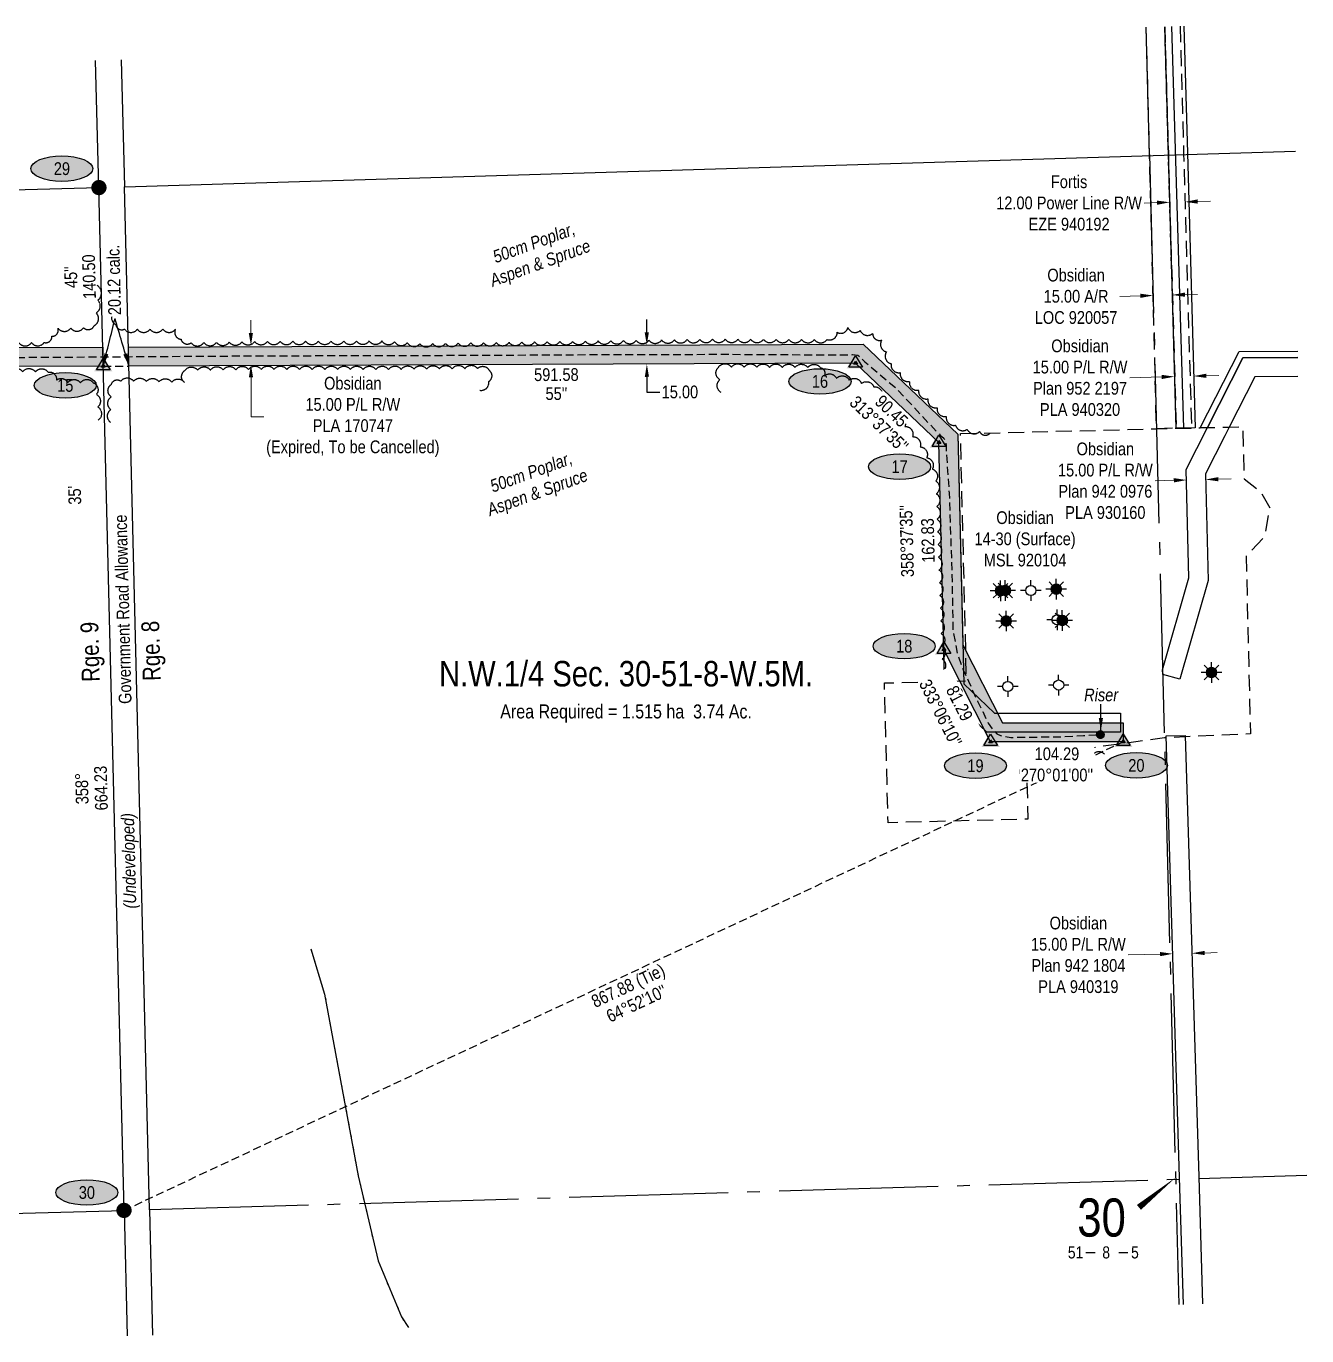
# Model space of a CAD drawing. Extents: x 615581 to 623475, y 5921655 to 5926517.
# Drawn here: x 620783 to 621789, y 5921807 to 5922837 of the extents above; entities that cross this region are included whole.
import ezdxf
from ezdxf.enums import TextEntityAlignment as Align

# ---------------------------------------------------------------- set-up
doc = ezdxf.new("R2010")
doc.units = 0
doc.header["$LTSCALE"] = 5
doc.header["$PDSIZE"] = 0.5
for name, pattern in [('0', [1, 1, 0]), ('foc-ACCESSROAD', [3.75, 2.5, -1.25]), ('foc-FLOWLINE', [3.75, 2.5, -1.25]), ('foc-QUARTERLINE', [33, 25, -3, 2, -3]), ('foc-TIELINE', [1.875, 1.25, -0.625]), ('foc-TRAV', [1.875, 1.25, -0.625]), ('foc-WHEELTRACKS', [2, 0.4, -1.6]), ('UG_PIPE', [1.875, 1.25, -0.625])]:
    doc.linetypes.add(name, pattern=pattern)
doc.layers.get('Defpoints').update_dxf_attribs({"color": 9})
for name, color, linetype in [('10', 1, 'Continuous'), ('9', 3, 'Continuous'), ('AS-PIPE-UG', 44, 'UG_PIPE'), ('AS-POWER', 104, 'foc-POWER'), ('AS-SYMBOL', 7, 'Continuous'), ('C-AR', 13, 'foc-ACCESSROAD'), ('C-RW', 13, 'Continuous'), ('C-SYMBOL', 7, 'Continuous'), ('C-WS', 13, 'foc-ACCESSROAD'), ('C-WS-S', 8, 'Continuous'), ('D-TXT', 6, 'Continuous'), ('F-EZE', 190, 'foc-FLOWLINE'), ('F-WS-S', 8, 'Continuous'), ('L-AREAREQUIRED', 7, 'Continuous'), ('L-BD', 7, 'Continuous'), ('L-BD1', 253, 'Continuous'), ('L-MON', 1, 'Continuous'), ('L-QSEC', 8, 'foc-QUARTERLINE'), ('L-ROAD-T', 7, 'Continuous'), ('L-SEC', 7, 'Continuous'), ('L-SECLBL', 7, 'Continuous'), ('L-TIE', 7, 'foc-TIELINE'), ('P-ELEVATION', 7, 'Continuous'), ('P-PROPOSED', 10, 'Continuous'), ('P-PROPOSED-H', 21, 'Continuous'), ('P-TRAV', 4, 'foc-TRAV'), ('P-TXT', 4, 'Continuous'), ('T-BUSH', 110, '0'), ('T-BUSH-T', 110, 'Continuous'), ('T-WATER-P3', 160, 'foc-WHEELTRACKS')]:
    doc.layers.add(name, color=color, linetype=linetype)
for name, color, linetype, lineweight in [('C-AR-T', 13, 'Continuous', 9), ('C-RW-T', 13, 'Continuous', 9), ('C-WS-T', 13, 'Continuous', 9), ('F-EZE-T', 190, 'Continuous', 9), ('T-TEXT', 48, 'Continuous', 18)]:
    doc.layers.add(name, color=color, linetype=linetype, lineweight=lineweight)
doc.styles.add('100L', font='ARIALN.TTF', dxfattribs={"height": 11})
doc.styles.add('175L', font='ARIALN.TTF', dxfattribs={"height": 20})
doc.styles.add('80', font='ARIALN.TTF', dxfattribs={"height": 10})
doc.styles.add('80CG', font='ARIALN.TTF', dxfattribs={"height": 10})
doc.styles.add('80L', font='ARIALN.TTF', dxfattribs={"height": 10})
doc.styles.add('80LS', font='ARIALNI.TTF', dxfattribs={"height": 10})
doc.styles.add('foc-LtypeFont', font='ARIALN.TTF', dxfattribs={"height": 7.35})
doc.styles.add('SIMPLEX', font='ARIALN.TTF')
doc.linetypes.add('foc-POWER', pattern='A,6,-1,["P",foc-LtypeFont,S=0.2,R=0,X=-0.625,Y=-0.75],-1.24,4', length=12.24)
doc.linetypes.add('foc-TOPO-flowdirection-NOLINE', pattern='A,0,[">",foc-LtypeFont,S=0.3,R=0,X=0,Y=-0.945],-20,[">",foc-LtypeFont,S=0.3,R=0,X=0,Y=-0.945],0', length=20)
doc.dimstyles.new('Compass 5 000', dxfattribs={"dimscale": 5, "dimtxt": 9, "dimasz": 2, "dimexe": 0.2, "dimexo": 0.0625, "dimgap": 0.5, "dimtad": 0, "dimtih": 1, "dimtoh": 1, "dimzin": 0, "dimdsep": 46, "dimtxsty": '80CG', "dimcen": 0.1, "dimse1": 1, "dimse2": 1, "dimclrd": 256, "dimclrt": 256, "dimaunit": 1, "dimadec": 4, "dimazin": 0, "dimtfac": 0.06, "dimtofl": 0, "dimtmove": 0, "dimatfit": 1, "dimfxl": 0.2, "dimtolj": 1, "dimtzin": 0, "dimlwd": -1, "dimarcsym": 0})

# ---------------------------------------------------------------- blocks, each defined once
blk = doc.blocks.new('fdia')
at = {"color": 255, "const_width": 1}
blk.add_lwpolyline([(-0.5, 0, 1), (0.5, 0, 1)], format="xyb", close=True, dxfattribs=at)
blk = doc.blocks.new('Fdiaa')
blk.add_blockref('fdia', (0, 0))
blk = doc.blocks.new('fdib')
at = {"color": 1, "const_width": 1.6}
blk.add_lwpolyline([(-0.4, 0, 1), (0.4, 0, 1)], format="xyb", close=True, dxfattribs=at)
at = {"color": 1}
blk.add_circle((0, 0), 0.8, dxfattribs=at)
blk = doc.blocks.new('Fdibb')
blk.add_blockref('fdib', (0, 0))
blk = doc.blocks.new('fdicc')
for name in ['Fdibb', 'Fdiaa']:
    blk.add_blockref(name, (0, 0))
blk = doc.blocks.new('FDI')
blk.add_blockref('fdicc', (0, 0))
blk = doc.blocks.new('RISER')
h = blk.add_hatch(color=255)
h.dxf.hatch_style = 1
edge = h.paths.add_edge_path()
edge.add_arc((0, 0), 0.7, 0, 360)
blk.add_hatch(color=13).paths.add_polyline_path([(0.58, -0.15), (-0.58, -0.15, 0.774597)])
at = {"color": 13}
blk.add_line((-0.58, -0.15), (0.58, -0.15), dxfattribs=at)
blk.add_circle((0, 0), 0.6, dxfattribs=at)
blk = doc.blocks.new('L-SECLBL')
at = {"layer": '9', "color": 7}
for p, q in [((-5.1, -27.8), (-12.3, -27.8)), ((20.7, -27.8), (13.5, -27.8))]:
    blk.add_line(p, q, dxfattribs=at)
at = {"layer": '10', "color": 2, "style": 'SIMPLEX'}
blk.add_attdef('SEC', text='', height=30, dxfattribs=at).set_placement((0, 0), align=Align.MIDDLE)
at = {"layer": '10', "color": 5, "style": '80L'}
blk.add_attdef('TWP', text='', height=9.5, dxfattribs=at).set_placement((-14.4, -27.4), align=Align.MIDDLE_RIGHT)
blk.add_attdef('RGE', text='', height=9.5, dxfattribs=at).set_placement((3.6, -27.4), align=Align.MIDDLE_CENTER)
blk.add_attdef('MER', text='', height=9.5, dxfattribs=at).set_placement((23.2, -27.4), align=Align.MIDDLE_LEFT)
blk = doc.blocks.new('*D430')
at = {"layer": 'C-AR-T', "transparency": 16777216}
for p, q in [((621693.6, 5922625.9), (621703.6, 5922626.2)), ((621658.7, 5922625), (621642.4, 5922624.6))]:
    blk.add_line(p, q, dxfattribs=at)
for points in [[(621658.6, 5922626.7), (621658.7, 5922623.4), (621668.7, 5922625.3)], [(621693.6, 5922627.6), (621693.7, 5922624.3), (621683.6, 5922625.7)]]:
    blk.add_solid(points, dxfattribs=at)
at = {"layer": 'Defpoints', "color": 0, "transparency": 16777216}
for p in [(621667.1, 5922684.8), (621682.1, 5922685.1), (621668.7, 5922625.3)]:
    blk.add_point(p, dxfattribs=at)
at = {"layer": 'C-AR-T', "transparency": 16777216, "insert": (621608.1, 5922624.6), "char_height": 10, "attachment_point": 5, "style": '80CG'}
blk.add_mtext('\\A1;Obsidian\\P15.00 A/R\\PLOC 920057', dxfattribs=at)
blk = doc.blocks.new('*D435')
at = {"layer": 'C-RW-T', "transparency": 16777216}
for p, q in [((620959.5, 5922595.9), (620959.4, 5922605.9)), ((620959.6, 5922560.9), (620959.7, 5922529.8)), ((620959.7, 5922529.8), (620969.7, 5922529.8))]:
    blk.add_line(p, q, dxfattribs=at)
for points in [[(620961.1, 5922595.9), (620957.8, 5922595.9), (620959.5, 5922585.9)], [(620961.2, 5922560.9), (620957.9, 5922560.9), (620959.5, 5922570.9)]]:
    blk.add_solid(points, dxfattribs=at)
at = {"layer": 'Defpoints', "color": 0, "transparency": 16777216}
for p in [(621003.2, 5922586), (620959.5, 5922570.9), (621003.2, 5922571)]:
    blk.add_point(p, dxfattribs=at)
at = {"layer": 'C-RW-T', "transparency": 16777216, "insert": (621039.6, 5922529.8), "char_height": 10, "attachment_point": 5, "style": '80CG'}
blk.add_mtext('\\A1;Obsidian\\P15.00 P/L R/W\\PPLA 170747\\P(Expired, To be Cancelled)', dxfattribs=at)
blk = doc.blocks.new('*D440')
at = {"layer": 'C-RW-T', "transparency": 16777216}
for p, q in [((621675.5, 5922561.3), (621650.3, 5922560.6)), ((621710.4, 5922562.2), (621720.4, 5922562.4))]:
    blk.add_line(p, q, dxfattribs=at)
for points in [[(621675.4, 5922562.9), (621675.5, 5922559.6), (621685.5, 5922561.5)], [(621710.4, 5922563.8), (621710.5, 5922560.5), (621700.4, 5922561.9)]]:
    blk.add_solid(points, dxfattribs=at)
at = {"layer": 'Defpoints', "color": 0, "transparency": 16777216}
for p in [(621683.9, 5922622), (621698.9, 5922622.4), (621685.5, 5922561.5)]:
    blk.add_point(p, dxfattribs=at)
at = {"layer": 'C-RW-T', "transparency": 16777216, "insert": (621611.2, 5922560.6), "char_height": 10, "attachment_point": 5, "style": '80CG'}
blk.add_mtext('\\A1;Obsidian\\P15.00 P/L R/W\\PPlan 952 2197\\PPLA 940320', dxfattribs=at)
blk = doc.blocks.new('GABD')
for p, q in [((-0.81, 0), (-1.62, 0)), ((0, 0.81), (0, 1.62)), ((1.62, 0), (0.81, 0)), ((0, -0.81), (0, -1.62))]:
    blk.add_line(p, q)
blk.add_circle((0, 0), 0.8)
blk = doc.blocks.new('GAS')
h = blk.add_hatch(color=255)
h.dxf.hatch_style = 1
edge = h.paths.add_edge_path()
edge.add_arc((0, 0), 0.9, 0, 360)
for p, q in [((-0.81, 0), (-1.62, 0)), ((-0.57, 0.57), (-1.14, 1.14)), ((0, 0.81), (0, 1.62)), ((0.57, 0.57), (1.14, 1.14)), ((1.62, 0), (0.81, 0)), ((-0.57, -0.57), (-1.14, -1.14)), ((0, -0.81), (0, -1.62)), ((1.14, -1.14), (0.57, -0.57))]:
    blk.add_line(p, q)
blk.add_circle((0, 0), 0.8)
blk = doc.blocks.new('*D450')
at = {"layer": 'Defpoints', "color": 0, "transparency": 16777216}
for p in [(621292.8, 5922586.4), (621270.7, 5922571.3), (621292.8, 5922571.4)]:
    blk.add_point(p, dxfattribs=at)
at = {"layer": 'P-TXT', "transparency": 16777216}
for p, q in [((621270.6, 5922596.3), (621270.6, 5922606.3)), ((621270.7, 5922561.3), (621270.8, 5922549.4)), ((621270.8, 5922549.4), (621280.8, 5922549.4))]:
    blk.add_line(p, q, dxfattribs=at)
for points in [[(621272.3, 5922596.4), (621269, 5922596.3), (621270.7, 5922586.3)], [(621272.4, 5922561.4), (621269.1, 5922561.3), (621270.7, 5922571.3)]]:
    blk.add_solid(points, dxfattribs=at)
at = {"layer": 'P-TXT', "transparency": 16777216, "insert": (621296.7, 5922549.4), "char_height": 10, "attachment_point": 5, "style": '80CG'}
blk.add_mtext('\\A1;15.00', dxfattribs=at)
blk = doc.blocks.new('*U468')
at = {"layer": 'P-ELEVATION'}
h = blk.add_hatch(color=111, dxfattribs=at)
h.dxf.hatch_style = 1
edge = h.paths.add_edge_path()
edge.add_ellipse((0, 0), major_axis=(-24.4, 0), ratio=0.410256, start_angle=0, end_angle=360)
at = {"layer": 'P-ELEVATION', "color": 7, "flags": 128}
blk.add_lwpolyline([(0, 0, 12.5, 0, 0), (-14, -3.3, 0, 0, 0)], format="xyseb", dxfattribs=at)
at = {"layer": 'P-ELEVATION', "color": 7}
blk.add_ellipse((0, 0), major_axis=(-24.4, 0), ratio=0.410256, dxfattribs=at)
at = {"layer": 'P-ELEVATION', "style": '80'}
blk.add_attdef('ELEVATION', text='', height=10, dxfattribs=at).set_placement((0, 0), align=Align.MIDDLE_CENTER)
blk = doc.blocks.new('*D497')
at = {"layer": 'C-RW-T', "transparency": 16777216}
for p, q in [((621684.9, 5922480), (621670.2, 5922479.6)), ((621719.9, 5922480.8), (621729.9, 5922481.1))]:
    blk.add_line(p, q, dxfattribs=at)
for points in [[(621719.9, 5922482.5), (621719.9, 5922479.2), (621709.9, 5922480.6)], [(621684.9, 5922481.7), (621685, 5922478.3), (621694.9, 5922480.2)]]:
    blk.add_solid(points, dxfattribs=at)
at = {"layer": 'Defpoints', "color": 0, "transparency": 16777216}
for p in [(621694.9, 5922480.2), (621695.1, 5922473.1), (621710.1, 5922473.5)]:
    blk.add_point(p, dxfattribs=at)
at = {"layer": 'C-RW-T', "transparency": 16777216, "insert": (621631.1, 5922479.6), "char_height": 10, "attachment_point": 5, "style": '80CG'}
blk.add_mtext('\\A1;Obsidian\\P15.00 P/L R/W\\PPlan 942 0976\\PPLA 930160', dxfattribs=at)
blk = doc.blocks.new('*D498')
at = {"layer": 'Defpoints', "color": 0, "transparency": 16777216}
for p in [(621681.7, 5922699.1), (621681.7, 5922698.6), (621693.7, 5922699.4)]:
    blk.add_point(p, dxfattribs=at)
at = {"layer": 'F-EZE-T', "transparency": 16777216}
for p, q in [((621671.7, 5922698.3), (621661.7, 5922698)), ((621703.7, 5922699.2), (621713.7, 5922699.5))]:
    blk.add_line(p, q, dxfattribs=at)
for points in [[(621671.7, 5922699.9), (621671.8, 5922696.6), (621681.7, 5922698.6)], [(621703.7, 5922700.9), (621703.8, 5922697.5), (621693.7, 5922698.9)]]:
    blk.add_solid(points, dxfattribs=at)
at = {"layer": 'F-EZE-T', "transparency": 16777216, "insert": (621602.6, 5922698), "char_height": 10, "attachment_point": 5, "style": '80CG'}
blk.add_mtext('\\A1;Fortis\\P12.00 Power Line R/W\\PEZE 940192', dxfattribs=at)
blk = doc.blocks.new('*D499')
at = {"layer": 'C-RW-T', "transparency": 16777216}
for p, q in [((621674.2, 5922107.4), (621649, 5922106.8)), ((621709.1, 5922108.3), (621719.1, 5922108.6))]:
    blk.add_line(p, q, dxfattribs=at)
for points in [[(621674.1, 5922109.1), (621674.2, 5922105.8), (621684.1, 5922107.7)], [(621709.1, 5922110), (621709.2, 5922106.7), (621699.1, 5922108.1)]]:
    blk.add_solid(points, dxfattribs=at)
at = {"layer": 'Defpoints', "color": 0, "transparency": 16777216}
for p in [(621682.6, 5922168.2), (621697.6, 5922168.6), (621684.1, 5922107.7)]:
    blk.add_point(p, dxfattribs=at)
at = {"layer": 'C-RW-T', "transparency": 16777216, "insert": (621609.9, 5922106.8), "char_height": 10, "attachment_point": 5, "style": '80CG'}
blk.add_mtext('\\A1;Obsidian\\P15.00 P/L R/W\\PPlan 942 1804\\PPLA 940319', dxfattribs=at)
blk = doc.blocks.new('TRIA')
blk.add_hatch(color=255).paths.add_polyline_path([(-0.04, 1.52), (-1.47, -0.87), (1.39, -0.87)])
blk = doc.blocks.new('Hybrid_Point')
h = blk.add_hatch(color=4)
h.dxf.hatch_style = 1
h.paths.add_polyline_path([(-0.29, -0.15), (0, 0.33), (0.29, -0.15)])
at = {"color": 4}
for points in [[(-1.08, -0.6), (0, 1.2), (1.08, -0.6)], [(-0.29, -0.15), (0, 0.33), (0.29, -0.15)]]:
    blk.add_lwpolyline(points, close=True, dxfattribs=at)
blk.add_blockref('TRIA', (0.04, 0.07))

msp = doc.modelspace()

# ---------------------------------------------------------------- hatches: boundary and pattern name
at = {"layer": 'P-PROPOSED-H'}
h = msp.add_hatch(color=256, dxfattribs=at)
h.dxf.hatch_style = 1
h.paths.add_polyline_path([(619228.87, 5922575.196), (619774.425, 5922579.851), (619845.862, 5922652.543), (619956.523, 5922652.543), (620027.999, 5922581.609), (620843.1, 5922584.711), (620843.468, 5922569.718), (620021.846, 5922566.59), (619950.345, 5922637.549), (619852.15, 5922637.549), (619780.765, 5922564.91), (619229.25, 5922560.204)])
h = msp.add_hatch(color=256, dxfattribs=at)
h.dxf.hatch_style = 1
h.paths.add_polyline_path([(620863.217, 5922584.788), (621440.81, 5922586.987), (621515.123, 5922516.154), (621519.093, 5922350.613), (621550.153, 5922289.382), (621645.199, 5922289.354), (621645.195, 5922274.359), (621540.944, 5922274.39), (621504.184, 5922346.858), (621500.282, 5922509.585), (621434.832, 5922571.969), (620863.585, 5922569.795)])

# ---------------------------------------------------------------- linework, layer by layer
at = {"layer": 'AS-PIPE-UG', "flags": 128}
msp.add_lwpolyline([(618112.152, 5922361.371), (618114.657, 5922361.101), (618119.109, 5922359.894), (618129.215, 5922357.181), (618144.025, 5922351.948), (618156.42, 5922347.813), (618162.762, 5922345.611), (618164.998, 5922346.358), (618166.729, 5922350.305), (618168.998, 5922359.871), (618171.464, 5922370.413), (618173.331, 5922378.553), (618175.161, 5922387.223), (618177.132, 5922390.592), (618179.046, 5922394.856), (618188.984, 5922399.933), (618245.634, 5922433.055), (618326.741, 5922480.301), (618362.138, 5922501.11), (618367.258, 5922504.066), (618372.028, 5922506.638), (618376.639, 5922509.487), (618378.934, 5922512.664), (618378.824, 5922519.174), (618380.477, 5922559.09), (618379.994, 5922570.687), (618379.837, 5922581.256), (618380.08, 5922584.839), (618379.878, 5922586.669), (618380.895, 5922589.974), (618382.304, 5922590.999), (618387.201, 5922590.862), (618392.627, 5922590.491), (618426.747, 5922589.029), (618527.915, 5922586.54), (618638.969, 5922586.534), (618698.36, 5922586.182), (618760.196, 5922585.226), (618773.713, 5922585.198), (618777.905, 5922584.784), (618784.55, 5922580.516), (618792.805, 5922575.521), (618804.287, 5922568.662), (618808.67, 5922566.286), (618812.891, 5922565.633), (618822.322, 5922566.656), (618835.206, 5922566.674), (618891.279, 5922564.531), (618967.853, 5922566.397), (619059.462, 5922567.872), (619184.117, 5922567.705), (619259.774, 5922568.733), (619360.223, 5922568.903), (619462.426, 5922570.148), (619621.11, 5922571.735), (619716.324, 5922571.9), (619744.996, 5922573.545), (619751.338, 5922574.846), (619761.986, 5922576.803), (619770.992, 5922578.127), (619780.347, 5922578.717), (619782.86, 5922579.346), (619786.616, 5922583.229), (619795.981, 5922592.941), (619807.293, 5922603.793), (619824.617, 5922621.199), (619833.348, 5922629.434), (619844.637, 5922639.947), (619849.161, 5922644.333), (619854.938, 5922645.5), (619869.785, 5922645.347), (619877.78, 5922644.872), (619896.666, 5922643.98), (619919.236, 5922643.967), (619936.124, 5922643.623), (619948.873, 5922643.215), (619952.754, 5922642.922), (619957.592, 5922642.454), (619960.739, 5922639.414), (619975.456, 5922625.124), (619999.111, 5922602.776), (620025.063, 5922581.625), (620031.553, 5922577.619), (620035.7, 5922577.484), (620047.876, 5922575.663), (620052.649, 5922574.976), (620131.357, 5922574.636), (620196.263, 5922575.2), (620305.124, 5922576.863), (620305.127, 5922576.86), (620398.133, 5922576.199), (620495.397, 5922576.9), (620591.795, 5922575.924), (620709.961, 5922576.197), (620868.77, 5922577.232), (620968.43, 5922577.882), (621147.28, 5922578.339), (621246.707, 5922578.94), (621334.6, 5922579.065), (621425.738, 5922578.534), (621432.589, 5922578.795), (621436.534, 5922578.493), (621439.019, 5922576.265), (621442.074, 5922573.225), (621467.195, 5922551.862), (621493.083, 5922523.973), (621498.25, 5922518.664), (621501.375, 5922515.481), (621504.122, 5922512.987), (621505.519, 5922511.157), (621505.892, 5922507.423), (621506.009, 5922503.387), (621508.335, 5922469.748), (621510.408, 5922407.951), (621511.369, 5922361.211), (621514.99, 5922342.777), (621517.796, 5922334.962), (621519.335, 5922331.019), (621523.62, 5922321.994), (621527.42, 5922313.034), (621530.667, 5922306.313), (621534.691, 5922298.316), (621537.502, 5922291.876), (621539.103, 5922288.984), (621542.262, 5922284.527), (621545.889, 5922280.745), (621548.769, 5922279.251), (621556.924, 5922277.84), (621569.725, 5922278.099), (621596.455, 5922278.268), (621613.925, 5922279.311), (621627.235, 5922280.048)], dxfattribs=at)
at = {"layer": 'AS-POWER', "flags": 128}
msp.add_lwpolyline([(621692.81, 5922521.022), (621683.476, 5922836.761)], dxfattribs=at)
at = {"layer": 'C-AR', "flags": 128}
msp.add_lwpolyline([(621677.908, 5922836.596), (621680.629, 5922736.668), (621686.823, 5922520.95), (621671.331, 5922520.426), (621665.838, 5922736.232), (621663.202, 5922836.161)], dxfattribs=at)
at = {"layer": 'C-RW', "flags": 128}
for points in [[(621692.896, 5922837.039), (621695.617, 5922737.109), (621701.818, 5922521.167), (621698.831, 5922521.094), (621686.823, 5922520.95), (621680.629, 5922736.668), (621677.908, 5922836.596)], [(621782.529, 5922561.535), (621748.488, 5922561.4), (621728.411, 5922521.814), (621724.909, 5922514.911), (621709.792, 5922485.107), (621711.832, 5922401.281), (621689.61, 5922323.552), (621676.245, 5922327.372), (621676.152, 5922331.028), (621696.786, 5922403.202), (621694.71, 5922488.52), (621711.424, 5922521.449), (621739.261, 5922576.358), (621782.364, 5922576.53)], [(621782.364, 5922576.53), (621739.261, 5922576.358), (621711.424, 5922521.449), (621705.713, 5922521.262), (621736.186, 5922581.345), (621782.308, 5922581.528)], [(621692.536, 5921831.964), (621689.497, 5921931.88), (621678.938, 5922279.044), (621693.929, 5922279.409), (621704.485, 5921932.323), (621707.524, 5921832.409)]]:
    msp.add_lwpolyline(points, dxfattribs=at)
at = {"layer": 'C-RW'}
for points in [[(619228.87, 5922575.196), (619774.425, 5922579.851), (619845.862, 5922652.543), (619956.523, 5922652.543), (620027.999, 5922581.609), (620843.1, 5922584.711), (620843.468, 5922569.718), (620843.467, 5922569.718), (620021.846, 5922566.59), (619950.345, 5922637.549), (619852.15, 5922637.549), (619780.765, 5922564.91), (619229.25, 5922560.204)], [(620863.217, 5922584.788), (621440.81, 5922586.987), (621515.123, 5922516.154), (621519.825, 5922320.08), (621544.024, 5922297.014), (621643.075, 5922297.014), (621643.075, 5922282.019), (621538.023, 5922282.019), (621504.983, 5922313.511), (621500.282, 5922509.585), (621434.832, 5922571.969), (620863.585, 5922569.795)]]:
    msp.add_lwpolyline(points, close=True, dxfattribs=at)
at = {"layer": 'C-WS', "flags": 128}
msp.add_lwpolyline([(621517.234, 5922516.68), (621671.331, 5922520.426), (621686.824, 5922520.921), (621698.831, 5922521.094), (621701.818, 5922521.167), (621705.713, 5922521.262), (621711.413, 5922521.414), (621728.411, 5922521.813), (621739.028, 5922522.071), (621740.211, 5922481.264), (621753.171, 5922471.062), (621760.3, 5922458.315), (621755.984, 5922435.142), (621741.796, 5922420.326), (621745.087, 5922280.638), (621693.963, 5922278.29), (621678.995, 5922277.603), (621677.517, 5922277.4), (621568.961, 5922262.636), (621570.26, 5922213.604), (621460.337, 5922210.694), (621457.426, 5922320.617), (621506.956, 5922321.928), (621521.96, 5922322.325), (621521.88, 5922325.596), (621519.178, 5922436.729), (621517.234, 5922516.68)], close=True, dxfattribs=at)
at = {"layer": 'F-EZE', "flags": 128}
msp.add_lwpolyline([(621689.909, 5922836.951), (621692.631, 5922737.021), (621698.831, 5922521.094), (621686.823, 5922520.95), (621680.629, 5922736.668), (621677.908, 5922836.596)], dxfattribs=at)
at = {"layer": 'L-QSEC', "flags": 128}
for points in [[(621665.837, 5922736.231), (621663.202, 5922836.161)], [(621665.837, 5922736.231), (621688.858, 5921831.855)], [(620879.842, 5921906.519), (621789.449, 5921933.51)], [(620088.454, 5921885.029), (620859.738, 5921905.922)]]:
    msp.add_lwpolyline(points, dxfattribs=at)
at = {"layer": 'L-SEC', "flags": 128}
for points in [[(620840.035, 5922710.135), (620837.444, 5922810.067)], [(620857.544, 5922810.661), (620860.135, 5922710.73)], [(620860.135, 5922710.74), (621780.574, 5922738.892)], [(619226.561, 5922666.327), (620840.026, 5922710.125)], [(620859.738, 5921905.922), (620840.026, 5922710.125)], [(620879.845, 5921906.415), (620860.133, 5922710.618)], [(620859.738, 5921905.922), (620862.155, 5921807.327)], [(620879.845, 5921906.415), (620882.259, 5921807.92)]]:
    msp.add_lwpolyline(points, dxfattribs=at)
at = {"layer": 'L-SECLBL', "flags": 128}
msp.add_lwpolyline([(621686.314, 5921931.785, 0, 5, 0), (621657.503, 5921908.293, 0, 0, 0)], format="xyseb", dxfattribs=at)
at = {"layer": 'L-TIE', "flags": 128}
msp.add_lwpolyline([(620859.738, 5921905.922), (621645.195, 5922274.359)], dxfattribs=at)
at = {"layer": 'P-PROPOSED', "flags": 128}
msp.add_lwpolyline([(619228.87, 5922575.196), (619774.425, 5922579.851), (619845.862, 5922652.543), (619956.523, 5922652.543), (620027.999, 5922581.609), (620843.1, 5922584.711), (620843.468, 5922569.718), (620021.846, 5922566.59), (619950.345, 5922637.549), (619852.15, 5922637.549), (619780.765, 5922564.91), (619229.25, 5922560.204), (619228.87, 5922575.196)], close=True, dxfattribs=at)
at = {"layer": 'P-PROPOSED'}
msp.add_lwpolyline([(620863.217, 5922584.788), (621440.81, 5922586.987), (621515.123, 5922516.154), (621519.093, 5922350.613), (621550.153, 5922289.382), (621645.199, 5922289.354), (621645.195, 5922274.359), (621540.944, 5922274.39), (621504.184, 5922346.858), (621500.282, 5922509.585), (621434.832, 5922571.969), (620863.585, 5922569.795)], close=True, dxfattribs=at)
at = {"layer": 'P-TRAV', "flags": 128}
msp.add_lwpolyline([(620843.467, 5922569.718), (620863.585, 5922569.795)], dxfattribs=at)
at = {"layer": 'T-BUSH', "flags": 128}
for points in [[(619230.794, 5922612.605, 0.52056705), (619231.511, 5922602.631, 0.52056705), (619232.228, 5922592.656, 0.52056705), (619238.431, 5922588.791, 0.52056705), (619248.418, 5922589.238, 0.52056705), (619258.413, 5922588.922, 0.52056705), (619268.408, 5922588.606, 0.52056705), (619273.814, 5922581.86, 0.52056705), (619283.804, 5922581.431, 0.52056705), (619293.795, 5922581.002, 0.52056705), (619303.786, 5922580.573, 0.52056705), (619313.779, 5922580.265, 0.52056705), (619323.779, 5922580.332, 0.52056705), (619333.779, 5922580.399, 0.52056705), (619343.778, 5922580.466, 0.52056705), (619353.778, 5922580.534, 0.52056705), (619363.778, 5922580.601, 0.52056705), (619373.778, 5922580.668, 0.52056705), (619383.777, 5922580.735, 0.52056705), (619393.777, 5922580.802, 0.52056705), (619403.777, 5922580.87, 0.52056705), (619413.777, 5922580.937, 0.52056705), (619423.777, 5922581.004, 0.52056705), (619433.776, 5922581.058, 0.52056705), (619443.776, 5922580.95, 0.52056705), (619453.775, 5922580.842, 0.52056705), (619463.775, 5922580.734, 0.52056705), (619473.774, 5922580.626, 0.52056705), (619483.773, 5922580.518, 0.52056705), (619493.773, 5922580.409, 0.52056705), (619503.772, 5922580.301, 0.52056705), (619513.77, 5922580.46, 0.52056705), (619523.765, 5922580.736, 0.52056705), (619533.748, 5922581.326, 0.52056705), (619543.731, 5922581.915, 0.52056705), (619553.713, 5922582.504, 0.52056705), (619563.696, 5922583.093, 0.52056705), (619573.682, 5922582.871, 0.52056705), (619583.67, 5922582.374, 0.52056705), (619593.658, 5922581.877, 0.52056705), (619603.645, 5922581.38, 0.52056705), (619613.645, 5922581.372, 0.52056705), (619623.645, 5922581.381, 0.52056705), (619633.645, 5922581.39, 0.52056705), (619643.645, 5922581.4, 0.52056705), (619653.645, 5922581.409, 0.52056705), (619663.645, 5922581.418, 0.52056705), (619673.645, 5922581.427, 0.52056705), (619683.642, 5922581.595, 0.52056705), (619693.637, 5922581.926, 0.52056705), (619703.631, 5922582.258, 0.52056705), (619713.629, 5922582.083, 0.52056705), (619723.627, 5922581.881, 0.52056705), (619733.564, 5922582.172, 0.52056705), (619743.214, 5922584.794, 0.52056705), (619752.824, 5922587.551, 0.52056705), (619762.307, 5922590.723, 0.52056705), (619771.79, 5922593.898, 0.52056705), (619781.27, 5922597.08, 0.52056705), (619790.527, 5922600.61, 0.52056705), (619797.385, 5922607.888, 0.52056705), (619804.242, 5922615.167, 0.52056705), (619811.099, 5922622.445, 0.52056705), (619817.957, 5922629.724, 0.52056705), (619824.139, 5922637.29, 0.52056705), (619824.003, 5922647.285, 0.52056705), (619830.787, 5922654.126, 0.52056705), (619837.936, 5922661.116, 0.52056705), (619845.517, 5922666.059, 0.52056705), (619854.918, 5922662.65, 0.52056705), (619859.847, 5922655.535, 0.52056705), (619868.919, 5922655.087, 0.52056705), (619878.807, 5922656.582, 0.52056705), (619888.694, 5922658.077, 0.52056705), (619898.582, 5922659.572, 0.52056705), (619907.772, 5922656.936, 0.52056705), (619917.505, 5922654.993, 0.52056705), (619927.465, 5922654.497, 0.52056705), (619935.664, 5922659.279, 0.52056705), (619940.773, 5922667.72, 0.52056705), (619949.791, 5922666.839, 0.52056705), (619959.505, 5922664.467, 0.52056705), (619968.358, 5922660.042, 0.52056705), (619974.441, 5922652.732, 0.52056705), (619978.207, 5922643.468, 0.52056705), (619979.425, 5922634.082, 0.52056705), (619987.576, 5922628.289, 0.52056705), (619995.125, 5922621.905, 0.52056705), (620001.164, 5922613.989, 0.52056705), (620008.47, 5922607.161, 0.52056705), (620016.068, 5922603.432, 0.52056705), (620024.208, 5922601.993, 0.52056705), (620032.129, 5922595.889, 0.52056705), (620041.751, 5922594.427, 0.52056705), (620051.74, 5922593.967, 0.52056705), (620053.505, 5922584.959, 0.52056705), (620063.077, 5922584.16, 0.52056705), (620073.077, 5922584.2, 0.52056705), (620083.077, 5922584.239, 0.52056705), (620093.077, 5922584.279, 0.52056705), (620103.077, 5922584.318, 0.52056705), (620113.077, 5922584.357, 0.52056705), (620123.077, 5922584.397, 0.52056705), (620133.077, 5922584.436, 0.52056705), (620143.076, 5922584.476, 0.52056705), (620153.076, 5922584.515, 0.52056705), (620163.076, 5922584.555, 0.52056705), (620173.073, 5922584.8, 0.52056705), (620183.069, 5922585.085, 0.52056705), (620193.065, 5922585.37, 0.52056705), (620203.061, 5922585.655, 0.52056705), (620213.057, 5922585.94, 0.52056705), (620223.053, 5922586.225, 0.52056705), (620233.048, 5922586.51, 0.52056705), (620240.401, 5922593.158, 0.52056705), (620248.154, 5922597.812, 0.52056705), (620257.647, 5922594.668, 0.52056705), (620267.059, 5922591.291, 0.52056705), (620276.472, 5922587.914, 0.52056705), (620285.885, 5922584.537, 0.52056705), (620295.332, 5922585.096, 0.52056705), (620304.704, 5922588.483, 0.52056705), (620312.414, 5922594.851, 0.52056705), (620322.029, 5922596.672, 0.52056705), (620331.976, 5922597.699, 0.52056705), (620341.923, 5922598.726, 0.52056705), (620349.994, 5922594.667, 0.52056705), (620357.5, 5922588.479, 0.52056705), (620367.317, 5922586.976, 0.52056705), (620377.317, 5922587.069, 0.52056705), (620387.316, 5922587.161, 0.52056705), (620397.316, 5922587.254, 0.52056705), (620407.315, 5922587.346, 0.52056705), (620416.927, 5922588.93, 0.52056705), (620425.701, 5922593.726, 0.52056705), (620434.476, 5922598.521, 0.52056705), (620442.771, 5922598.109, 0.52056705), (620451.636, 5922594.804, 0.52056705), (620461.633, 5922594.558, 0.52056705), (620467.87, 5922590.441, 0.52056705), (620468.409, 5922580.456, 0.52056705), (620477.464, 5922581.721, 0.52056705), (620481.495, 5922590.642, 0.52056705), (620486.506, 5922596.683, 0.52056705), (620496.505, 5922596.566, 0.52056705), (620506.504, 5922596.448, 0.52056705), (620516.504, 5922596.33, 0.52056705), (620524.054, 5922593.639, 0.52056705), (620527.048, 5922586.209, 0.52056705), (620537.048, 5922586.298, 0.52056705), (620547.048, 5922586.386, 0.52056705), (620557.047, 5922586.475, 0.52056705), (620567.047, 5922586.563, 0.52056705), (620577.046, 5922586.652, 0.52056705), (620587.046, 5922586.74, 0.52056705), (620597.046, 5922586.829, 0.52056705), (620607.045, 5922586.893, 0.52056705), (620617.045, 5922586.953, 0.52056705), (620627.045, 5922587.013, 0.52056705), (620637.045, 5922587.074, 0.52056705), (620647.045, 5922587.134, 0.52056705), (620657.044, 5922587.194, 0.52056705), (620667.044, 5922587.254, 0.52056705), (620677.044, 5922587.315, 0.52056705), (620687.044, 5922587.375, 0.52056705), (620697.044, 5922587.435, 0.52056705), (620707.043, 5922587.524, 0.52056705), (620717.043, 5922587.615, 0.52056705), (620727.043, 5922587.707, 0.52056705), (620737.042, 5922587.798, 0.52056705), (620747.042, 5922587.889, 0.52056705), (620757.041, 5922587.98, 0.52056705), (620767.041, 5922588.072, 0.52056705), (620777.04, 5922588.163, 0.52056705), (620787.04, 5922588.254, 0.52056705), (620797.04, 5922588.345, 0.52056705), (620803.041, 5922593.237, 0.52056705), (620807.869, 5922599.563, 0.52056705), (620817.867, 5922599.731, 0.52056705), (620827.866, 5922599.899, 0.52056705), (620836.422, 5922601.692, 0.52056705), (620837.778, 5922611.6, 0.52056705), (620839.134, 5922621.507, 0.52056705), (620838.746, 5922633.168, 0.52056705)], [(620851.531, 5922632.264, 0.52056705), (620850.927, 5922622.282, 0.52056705), (620851.632, 5922612.371, 0.52056705), (620853.303, 5922602.511, 0.52056705), (620860.204, 5922598.846, 0.52056705), (620870.204, 5922598.85, 0.52056705), (620880.204, 5922598.854, 0.52056705), (620890.204, 5922598.858, 0.52056705), (620900.204, 5922598.862, 0.52056705), (620904.545, 5922590.826, 0.52056705), (620912.483, 5922588.049, 0.52056705), (620922.481, 5922588.267, 0.52056705), (620932.478, 5922588.485, 0.52056705), (620942.476, 5922588.703, 0.52056705), (620952.474, 5922588.92, 0.52056705), (620962.471, 5922589.138, 0.52056705), (620972.47, 5922589.241, 0.52056705), (620982.47, 5922589.277, 0.52056705), (620992.47, 5922589.313, 0.52056705), (621002.47, 5922589.349, 0.52056705), (621012.47, 5922589.385, 0.52056705), (621022.47, 5922589.42, 0.52056705), (621032.47, 5922589.456, 0.52056705), (621042.47, 5922589.492, 0.52056705), (621052.47, 5922589.528, 0.52056705), (621062.47, 5922589.564, 0.52056705), (621072.443, 5922588.956, 0.52056705), (621082.407, 5922588.102, 0.52056705), (621092.376, 5922587.403, 0.52056705), (621102.375, 5922587.556, 0.52056705), (621112.373, 5922587.71, 0.52056705), (621122.372, 5922587.864, 0.52056705), (621132.371, 5922588.017, 0.52056705), (621142.37, 5922588.171, 0.52056705), (621152.369, 5922588.325, 0.52056705), (621162.368, 5922588.479, 0.52056705), (621172.366, 5922588.632, 0.52056705), (621182.365, 5922588.786, 0.52056705), (621192.364, 5922588.94, 0.52056705), (621202.363, 5922589.093, 0.52056705), (621212.362, 5922589.247, 0.52056705), (621222.36, 5922589.401, 0.52056705), (621232.359, 5922589.555, 0.52056705), (621242.358, 5922589.708, 0.52056705), (621252.357, 5922589.862, 0.52056705), (621262.356, 5922590.016, 0.52056705), (621272.355, 5922590.169, 0.52056705), (621282.353, 5922590.323, 0.52056705), (621292.352, 5922590.477, 0.52056705), (621302.351, 5922590.631, 0.52056705), (621312.35, 5922590.784, 0.52056705), (621322.349, 5922590.938, 0.52056705), (621332.348, 5922590.969, 0.52056705), (621342.348, 5922590.929, 0.52056705), (621352.348, 5922590.888, 0.52056705), (621362.348, 5922590.848, 0.52056705), (621372.348, 5922590.808, 0.52056705), (621382.348, 5922590.768, 0.52056705), (621392.348, 5922590.728, 0.52056705), (621402.348, 5922590.688, 0.52056705), (621412.347, 5922590.648, 0.52056705), (621420.35, 5922596.339, 0.52056705), (621428.726, 5922600.059, 0.52056705), (621438.454, 5922597.746, 0.52056705), (621448.183, 5922595.433, 0.52056705), (621455.394, 5922590.218, 0.52056705), (621459.055, 5922580.912, 0.52056705), (621462.717, 5922571.607, 0.52056705), (621469.876, 5922564.656, 0.52056705), (621477.12, 5922557.762, 0.52056705), (621484.365, 5922550.869, 0.52056705), (621491.609, 5922543.975, 0.52056705), (621498.853, 5922537.082, 0.52056705), (621506.097, 5922530.188, 0.52056705), (621513.342, 5922523.295, 0.52056705), (621522.43, 5922520.044, 0.52056705), (621532.274, 5922518.29, 0.52056705), (621540.321, 5922516.855, 0.52056705)], [(620494.654, 5922526.478, -0.52056705), (620495.103, 5922536.468, -0.52056705), (620495.552, 5922546.458, -0.52056705), (620497.18, 5922555.27, -0.52056705), (620507.169, 5922555.719, -0.52056705), (620517.159, 5922556.169, -0.52056705), (620527.149, 5922556.618, -0.52056705), (620532.43, 5922562.817, -0.52056705), (620540.101, 5922565.827, -0.52056705), (620550.101, 5922565.875, -0.52056705), (620560.101, 5922565.923, -0.52056705), (620570.101, 5922565.971, -0.52056705), (620580.1, 5922566.019, -0.52056705), (620590.1, 5922566.067, -0.52056705), (620600.1, 5922566.115, -0.52056705), (620610.1, 5922566.169, -0.52056705), (620620.1, 5922566.224, -0.52056705), (620630.1, 5922566.279, -0.52056705), (620640.1, 5922566.335, -0.52056705), (620650.099, 5922566.39, -0.52056705), (620660.099, 5922566.445, -0.52056705), (620670.099, 5922566.501, -0.52056705), (620680.099, 5922566.556, -0.52056705), (620690.099, 5922566.611, -0.52056705), (620700.099, 5922566.643, -0.52056705), (620710.097, 5922566.48, -0.52056705), (620720.096, 5922566.317, -0.52056705), (620730.095, 5922566.153, -0.52056705), (620740.093, 5922565.99, -0.52056705), (620750.092, 5922565.827, -0.52056705), (620760.091, 5922565.664, -0.52056705), (620770.089, 5922565.5, -0.52056705), (620780.088, 5922565.337, -0.52056705), (620790.087, 5922565.174, -0.52056705), (620800.085, 5922565.01, -0.52056705), (620806.648, 5922558.663, -0.52056705), (620815.476, 5922556.568, -0.52056705), (620825.476, 5922556.643, -0.52056705), (620835.476, 5922556.718, -0.52056705), (620838.028, 5922547.553, -0.52056705), (620839.185, 5922537.66, -0.52056705), (620839.464, 5922527.19, -0.52056705)], [(620849.262, 5922525.548, -0.52056705), (620849.458, 5922535.547, -0.52056705), (620849.653, 5922545.545, -0.52056705), (620849.848, 5922555.543, -0.52056705), (620857.281, 5922557.994, -0.52056705), (620867.279, 5922557.772, -0.52056705), (620877.276, 5922557.55, -0.52056705), (620887.274, 5922557.328, -0.52056705), (620897.271, 5922557.106, -0.52056705), (620907.269, 5922556.884, -0.52056705), (620907.666, 5922566.352, -0.52056705), (620917.665, 5922566.49, -0.52056705), (620927.664, 5922566.628, -0.52056705), (620937.663, 5922566.766, -0.52056705), (620947.662, 5922566.904, -0.52056705), (620957.661, 5922567.043, -0.52056705), (620967.66, 5922567.181, -0.52056705), (620977.66, 5922567.17, -0.52056705), (620987.66, 5922567.158, -0.52056705), (620997.66, 5922567.147, -0.52056705), (621007.66, 5922567.135, -0.52056705), (621017.66, 5922567.123, -0.52056705), (621027.66, 5922567.111, -0.52056705), (621037.66, 5922567.099, -0.52056705), (621047.66, 5922567.088, -0.52056705), (621057.66, 5922567.076, -0.52056705), (621067.66, 5922567.121, -0.52056705), (621077.659, 5922567.224, -0.52056705), (621087.659, 5922567.327, -0.52056705), (621097.658, 5922567.429, -0.52056705), (621107.658, 5922567.532, -0.52056705), (621117.657, 5922567.635, -0.52056705), (621127.657, 5922567.738, -0.52056705), (621137.656, 5922567.84, -0.52056705), (621146.652, 5922566.596, -0.52056705), (621146.116, 5922557.404, -0.52056705), (621139.387, 5922550.521, -0.52056705)], [(621329.045, 5922549.149, -0.52056705), (621328.114, 5922559.106, -0.52056705), (621327.183, 5922569.062, -0.52056705), (621337.167, 5922569.006, -0.52056705), (621347.166, 5922568.934, -0.52056705), (621357.166, 5922568.863, -0.52056705), (621367.166, 5922568.791, -0.52056705), (621377.166, 5922568.719, -0.52056705), (621387.165, 5922568.648, -0.52056705), (621397.165, 5922568.576, -0.52056705), (621407.165, 5922568.505, -0.52056705), (621410.013, 5922561.769, -0.52056705), (621419.894, 5922560.231, -0.52056705), (621429.775, 5922558.693, -0.52056705), (621439.434, 5922556.116, -0.52056705), (621449.08, 5922553.479, -0.33216112), (621455.286, 5922550.076, -0.33216112)], [(621473.919, 5922524.426, -0.0872575), (621473.612, 5922522.334, -0.52056705), (621479.586, 5922514.315, -0.52056705), (621485.559, 5922506.295, -0.52056705), (621490.704, 5922497.767, -0.52056705), (621495.138, 5922488.804, -0.52056705), (621497.874, 5922479.412, -0.52056705), (621498.227, 5922469.418, -0.52056705), (621498.579, 5922459.425, -0.52056705), (621498.931, 5922449.431, -0.52056705), (621499.284, 5922439.437, -0.52056705), (621499.636, 5922429.443, -0.52056705), (621499.989, 5922419.449, -0.52056705), (621500.341, 5922409.456, -0.52056705), (621500.693, 5922399.462, -0.52056705), (621501.046, 5922389.468, -0.52056705), (621501.398, 5922379.474, -0.52056705), (621501.751, 5922369.48, -0.52056705), (621502.103, 5922359.487, -0.52056705), (621502.455, 5922349.493, -0.52056705), (621502.808, 5922339.499, -0.52056705), (621503.16, 5922329.505, -0.52056705), (621503.513, 5922319.512, -0.52056705), (621507.541, 5922314.129, -0.52056705), (621517.362, 5922316.014, -0.52056705), (621516.886, 5922311.559, -0.52056705), (621503.246, 5922310.689)], [(621630.502, 5922264.544, 0.52056705), (621620.584, 5922263.273, 0.52056705), (621610.665, 5922262.001, 0.52056705), (621600.713, 5922261.07, 0.52056705), (621590.735, 5922260.41, 0.52056705), (621580.839, 5922259.305, 0.52056705), (621571.092, 5922257.787, 0.52056705), (621564.092, 5922249.111, 0.52056705)]]:
    msp.add_lwpolyline(points, format="xyb", dxfattribs=at)
at = {"layer": 'T-WATER-P3', "flags": 128}
msp.add_lwpolyline([(621006.568, 5922111.7), (621017.433, 5922075.836), (621043.877, 5921933.04), (621059.522, 5921866.18), (621077.874, 5921822.166), (621083.338, 5921813.887)], dxfattribs=at)
at = {"layer": 'T-WATER-P3', "linetype": 'foc-TOPO-flowdirection-NOLINE', "flags": 128}
msp.add_lwpolyline([(621006.568, 5922111.7), (621017.433, 5922075.836), (621043.877, 5921933.04), (621059.522, 5921866.18), (621077.874, 5921822.166), (621083.338, 5921813.887)], dxfattribs=at)

# ---------------------------------------------------------------- block references
at = {"xscale": 0.99964425, "yscale": 0.99964425, "zscale": 0.99964425}
for p, values in [((620810.93, 5922725.02), {'ELEVATION': '29'}), ((620813.568, 5922554.631), {'ELEVATION': '15'}), ((621406.795, 5922557.743), {'ELEVATION': '16'}), ((621469.38, 5922490.667), {'ELEVATION': '17'}), ((621473.011, 5922349.562), {'ELEVATION': '18'}), ((621655.519, 5922255.844), {'ELEVATION': '20'}), ((620830.543, 5921920.006), {'ELEVATION': '30'})]:
    msp.add_blockref('*U468', p, dxfattribs=at).add_auto_attribs(values)
at = {"layer": 'AS-SYMBOL', "xscale": 4.999999999999973, "yscale": 4.999999999999973, "zscale": 4.999999999999973}
msp.add_blockref('RISER', (621627.232, 5922280.031), dxfattribs=at)
at = {"layer": 'C-WS-S', "xscale": 4.998194999999972, "yscale": 4.998194999999972, "zscale": 4.998194999999972}
for p in [(621548.695, 5922393.168), (621552.478, 5922393.376), (621592.53, 5922394.404), (621553.161, 5922369.352), (621597.282, 5922369.816), (621714.517, 5922328.861)]:
    msp.add_blockref('GAS', p, dxfattribs=at)
at = {"layer": 'F-WS-S', "xscale": 4.998194999999972, "yscale": 4.998194999999972, "zscale": 4.998194999999972}
for p in [(621572.552, 5922393.335), (621593.147, 5922370.378), (621554.35, 5922317.847), (621594.4, 5922318.986)]:
    msp.add_blockref('GABD', p, dxfattribs=at)
at = {"layer": 'L-MON'}
for name, p, xscale, yscale, zscale in [('FDI', (620840.026, 5922710.125), 4.999999999999973, 4.999999999999973, 4.999999999999973), ('Hybrid_Point', (620843.467, 5922569.718), 4.999999999999995, 4.999999999999995, 4.999999999999995), ('Hybrid_Point', (621434.832, 5922571.969), 4.999999999999995, 4.999999999999995, 4.999999999999995), ('Hybrid_Point', (621500.282, 5922509.585), 4.999999999999995, 4.999999999999995, 4.999999999999995), ('Hybrid_Point', (621504.184, 5922346.858), 4.999999999999995, 4.999999999999995, 4.999999999999995), ('Hybrid_Point', (621645.195, 5922274.359), 4.999999999999995, 4.999999999999995, 4.999999999999995), ('FDI', (620859.738, 5921905.922), 4.999999999999973, 4.999999999999973, 4.999999999999973)]:
    msp.add_blockref(name, p, dxfattribs=dict(at, xscale=xscale, yscale=yscale, zscale=zscale))
at = {"layer": 'L-MON', "color": 6, "xscale": 4.999999999999967, "yscale": 4.999999999999967, "zscale": 4.999999999999967}
msp.add_blockref('FDI', (620840.035, 5922710.135), dxfattribs=at)
at = {"layer": 'L-SECLBL', "xscale": 0.999638999999994, "yscale": 0.999638999999994, "zscale": 0.999638999999994}
msp.add_blockref('L-SECLBL', (621628.147, 5921900.311), dxfattribs=at).add_auto_attribs({'SEC': '30', 'TWP': '51', 'RGE': '8', 'MER': '5'})

# ---------------------------------------------------------------- texts
at = {"layer": 'C-SYMBOL', "color": 3, "style": '175L'}
msp.add_text('N.W.1/4 Sec. 30-51-8-W.5M.', height=19.99278, dxfattribs=at).set_placement((621254.389, 5922311.937), align=Align.BOTTOM_CENTER)
at = {"layer": 'C-WS-T', "insert": (621568.005, 5922433.884), "char_height": 9.99639, "attachment_point": 5, "style": '80CG'}
msp.add_mtext('\\A1;Obsidian\\P14-30 (Surface)\\PMSL 920104', dxfattribs=at)
at = {"layer": 'D-TXT', "color": 3, "char_height": 13.9949, "attachment_point": 1, "rotation": 91.484591, "style": '80L'}
for s, width, insert in [('Rge. 8', 73.72863, (620874.518, 5922322.064)), ('Rge. 9', 63.83804, (620826.645, 5922321.317))]:
    msp.add_mtext_dynamic_manual_height_columns(s, width=width, gutter_width=47.483, heights=[0], dxfattribs=dict(at, insert=insert))
at = {"layer": 'L-AREAREQUIRED', "color": 5, "style": '100L'}
msp.add_text('Area Required = 1.515 ha  3.74 Ac.', height=10.99603, dxfattribs=at).set_placement((621254.389, 5922289.445), align=Align.BOTTOM_CENTER)
at = {"layer": 'L-BD', "style": '80L'}
for s, height, p in [('867.88 (Tie)', 9.99644, (621256.499, 5922081.543)), ("64°52'10''", 9.9964, (621262.549, 5922068.646))]:
    msp.add_text(s, height=height, rotation=25.13, dxfattribs=at).set_placement(p, align=Align.MIDDLE)
at = {"layer": 'L-BD1', "style": '80L'}
for s, height, rotation, p in [('140.50', 9.9964, 91.4041, (620832.244, 5922640.066)), ("45''", 9.9964, 91.4041, (620818.003, 5922639.717)), ('591.58', 9.9964, 0.201, (621199.584, 5922563.095)), ("55''", 9.9964, 0.201, (621199.637, 5922548.1)), ("313°37'35''", 9.99644, 316.3569, (621453.259, 5922524.152)), ('90.45', 9.9964, 316.3569, (621463.091, 5922534.46)), ("35'", 9.9964, 91.4041, (620820.955, 5922468.288)), ('358°', 9.9964, 91.4041, (620826.61, 5922237.585)), ('664.23', 9.9964, 91.4041, (620841.6, 5922237.952))]:
    msp.add_text(s, height=height, rotation=rotation, dxfattribs=at).set_placement(p, align=Align.MIDDLE)
at = {"layer": 'L-BD1', "insert": (621469.974, 5922432.114), "char_height": 9.99644, "width": 56.28734, "attachment_point": 2, "rotation": 91.3925, "style": '80L'}
msp.add_mtext("358°37'35''\\P162.83", dxfattribs=at)
at = {"layer": 'L-ROAD-T', "style": '80L'}
msp.add_text('Government Road Allowance', height=9.99639, rotation=91.462062, dxfattribs=at).set_placement((620858.782, 5922378.585), align=Align.MIDDLE_CENTER)
at = {"layer": 'T-BUSH-T', "char_height": 9.99644, "attachment_point": 1, "rotation": 20, "style": '80L'}
for insert in [(621140.454, 5922657.058), (621138.286, 5922476.722)]:
    msp.add_mtext_dynamic_manual_height_columns('\\pi8.5439;{\\fArial Narrow|b0|i1|c0|p34;50cm Poplar,\\P\\pi0.064675;Aspen & Spruce}', width=82.60341, gutter_width=50, heights=[0], dxfattribs=dict(at, insert=insert))
at = {"layer": 'T-TEXT', "style": '80LS'}
msp.add_text('(Undeveloped)', height=9.99639, rotation=91.462062, dxfattribs=at).set_placement((620863.51, 5922180.786), align=Align.MIDDLE_CENTER)
at = {"layer": 'T-TEXT', "insert": (621614.448, 5922316.254), "char_height": 9.99644, "attachment_point": 1, "style": '80L'}
msp.add_mtext_dynamic_manual_height_columns('{\\fArial Narrow|b0|i1|c0|p34;Riser}', width=27.82169, gutter_width=50, heights=[0], dxfattribs=at)

# ---------------------------------------------------------------- dimensions: what is measured, and where the dimension line sits
at = {"layer": 'C-AR-T'}
dim = msp.add_linear_dim(base=(621668.662, 5922625.285), p1=(621682.109, 5922685.143), p2=(621667.148, 5922684.762), angle=181.458232, text='Obsidian\\P15.00 A/R\\PLOC 920057', dimstyle='Compass 5 000', dxfattribs=at)
dim.commit()
dim.dimension.update_dxf_attribs({"geometry": '*D430', "text_midpoint": (621608.082, 5922624.616), "dimtype": 161})
at = {"layer": 'C-RW-T'}
for base, p1, p2, angle, text, picture, middle in [((621685.459, 5922561.53), (621698.912, 5922622.379), (621683.922, 5922621.998), 181.456184, 'Obsidian\\P15.00 P/L R/W\\PPlan 952 2197\\PPLA 940320', '*D440', (621611.236, 5922560.637)), ((620959.546, 5922570.879), (621003.192, 5922586.036), (621003.244, 5922571.033), 270.200978, 'Obsidian\\P15.00 P/L R/W\\PPLA 170747\\P(Expired, To be Cancelled)', '*D435', (621039.629, 5922529.769)), ((621694.912, 5922480.23), (621710.075, 5922473.458), (621695.086, 5922473.093), 181.393385, 'Obsidian\\P15.00 P/L R/W\\PPlan 942 0976\\PPLA 930160', '*D497', (621631.108, 5922479.629)), ((621684.149, 5922107.702), (621697.602, 5922168.551), (621682.612, 5922168.17), 181.456183, 'Obsidian\\P15.00 P/L R/W\\PPlan 942 1804\\PPLA 940319', '*D499', (621609.927, 5922106.809))]:
    dim = msp.add_linear_dim(base=base, p1=p1, p2=p2, angle=angle, text=text, dimstyle='Compass 5 000', dxfattribs=at)
    dim.commit()
    dim.dimension.update_dxf_attribs({"geometry": picture, "text_midpoint": middle, "dimtype": 161})
at = {"layer": 'F-EZE-T'}
dim = msp.add_aligned_dim(p1=(621693.71, 5922699.441), p2=(621681.708, 5922699.096), distance=0.544, text='Fortis\\P12.00 Power Line R/W\\PEZE 940192', dimstyle='Compass 5 000', dxfattribs=at)
dim.commit()
dim.dimension.update_dxf_attribs({"geometry": '*D498', "text_midpoint": (621602.591, 5922697.979)})
at = {"layer": 'P-TXT'}
dim = msp.add_linear_dim(base=(621270.714, 5922571.344), p1=(621292.761, 5922586.425), p2=(621292.813, 5922571.422), angle=270.200978, text='15.00', dimstyle='Compass 5 000', dxfattribs=at)
dim.commit()
dim.dimension.update_dxf_attribs({"geometry": '*D450', "text_midpoint": (621296.729, 5922549.386), "dimtype": 161})

# ---------------------------------------------------------------- leaders
at = {"layer": 'L-BD1', "path_type": 1}
for points in [[(620843.467, 5922569.718), (620852.674, 5922607.198)], [(620863.585, 5922569.795), (620852.674, 5922607.198)]]:
    msp.add_leader(points, dimstyle='Compass 5 000', override={"dimgap": 0.5, "dimtad": 0}, dxfattribs=at)
at = {"layer": 'T-TEXT', "path_type": 1}
msp.add_leader([(621627.587, 5922283), (621627.587, 5922303.914)], dimstyle='Compass 5 000', override={"dimgap": 0.5, "dimtad": 0}, dxfattribs=at)

# ---------------------------------------------------------------- next in the draw order: texts
at = {"layer": 'L-BD1', "insert": (620847.454, 5922609.711), "char_height": 9.99644, "attachment_point": 1, "rotation": 91.404109, "style": '80L', "bg_fill": 3, "box_fill_scale": 1.1, "bg_fill_color": 256, "bg_fill_transparency": 0}
msp.add_mtext_dynamic_manual_height_columns('20.12 calc.', width=54.53383, gutter_width=50, heights=[0], dxfattribs=at)
at = {"layer": 'L-BD1', "char_height": 9.99644, "attachment_point": 2, "style": '80L', "bg_fill": 3, "box_fill_scale": 1.1, "bg_fill_color": 256, "bg_fill_transparency": 0}
for s, insert, width, rotation in [("81.29\\P333°06'10''", (621520.934, 5922306.932), 56.28734, 296.8973), ("104.29 270°01'00''", (621593.067, 5922269.946), 56.7564, 359.9828)]:
    msp.add_mtext(s, dxfattribs=dict(at, insert=insert, width=width, rotation=rotation))

# ---------------------------------------------------------------- next in the draw order: block references
at = {"xscale": 0.99964425, "yscale": 0.99964425, "zscale": 0.99964425}
msp.add_blockref('*U468', (621529.023, 5922255.572), dxfattribs=at).add_auto_attribs({'ELEVATION': '19'})
at = {"layer": 'L-MON', "xscale": 4.999999999999995, "yscale": 4.999999999999995, "zscale": 4.999999999999995}
msp.add_blockref('Hybrid_Point', (621540.944, 5922274.39), dxfattribs=at)

doc.saveas('drawing.dxf')
